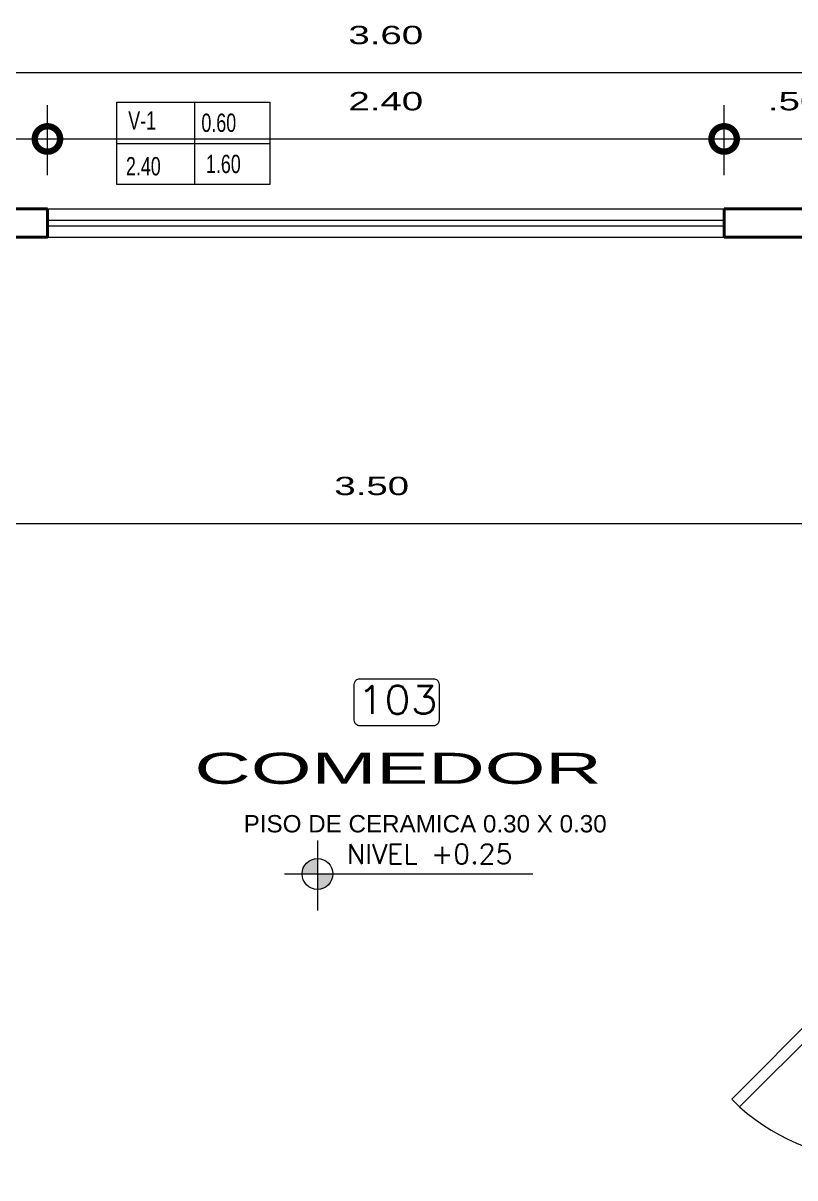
# Model space of a CAD drawing. Header units: inches. Extents: x 155.3 to 248.5, y 20.6 to 88.6.
# Drawn here: x 166.222 to 168.959, y 76.334 to 80.428 of the extents above; entities that cross this region are included whole.
import ezdxf
from ezdxf.enums import TextEntityAlignment as Align

# ---------------------------------------------------------------- set-up
doc = ezdxf.new("R2010")
doc.units = ezdxf.units.IN
doc.header["$MEASUREMENT"] = 0
doc.linetypes.add('CONTINUA', pattern=[0])
doc.linetypes.add('DASHEDX2', pattern=[38.1, 25.4, -12.7])
for name, color, linetype in [('COTAS', 252, 'Continuous'), ('MURO', 7, 'Continuous'), ('MURO BAJO', 144, 'Continuous'), ('PUERTAS', 23, 'Continuous'), ('TEXTOS PLANTA', 7, 'Continuous'), ('VENTANAS', 40, 'Continuous')]:
    doc.layers.add(name, color=color, linetype=linetype)
doc.styles.add('Celso', font='swissel.ttf', dxfattribs={"width": 1.5})
doc.styles.add('ROMANS', font='romans', dxfattribs={"width": 1.1, "height": 1})
doc.styles.get("Standard").update_dxf_attribs({"font": 'arial.ttf'})
doc.dimstyles.new('PLANTA 1-50', dxfattribs={"dimtxt": 0.065, "dimasz": 0.18, "dimexe": 0.12, "dimexo": 0.12, "dimgap": 0.1, "dimtad": 2, "dimzin": 4, "dimdsep": 46, "dimtxsty": 'Celso', "dimblk": 'DOTSMALL', "dimcen": 0.065, "dimdle": 0.05, "dimclrd": 14, "dimclre": 251, "dimclrt": 256, "dimaunit": 1, "dimadec": 4, "dimazin": 1, "dimtfac": 1, "dimtix": 1, "dimtmove": 0, "dimatfit": 3, "dimldrblk": 'DOTSMALL', "dimfxl": 1, "dimlwd": 9, "dimlwe": 9, "dimarcsym": 0})

# ---------------------------------------------------------------- blocks, each defined once
blk = doc.blocks.new('A$C14A71EE4')
at = {"color": 32, "lineweight": 0}
for p, q in [((0.5211, 0.8508), (0.5211, 0.9)), ((0.5211, 0.9), (0.6561, 0.9)), ((0.6561, 0.9), (0.6561, 0.8508)), ((0.5886, 0.8637), (0, 0.2751)), ((0.6203, 0.8321), (0.0316, 0.2434)), ((0.5528, 0.8508), (0.5211, 0.8508)), ((0.5528, 0.8687), (0.6244, 0.8687)), ((0.5528, 0.8687), (0.5528, 0.8508)), ((0.5886, 0.8637), (0.5886, 0.8687)), ((0.6244, 0.8687), (0.6244, 0.8508)), ((0.6244, 0.8508), (0.6561, 0.8508)), ((0, 0.2751), (0.0316, 0.2434)), ((0.5211, 0), (0.5211, 0.0313)), ((0.5211, 0.0313), (0.6561, 0.0313)), ((0.5211, 0), (0.6561, 0)), ((0.6561, 0.0313), (0.6561, 0))]:
    blk.add_line(p, q, dxfattribs=at)
at = {"color": 32, "lineweight": 0, "ltscale": 0.005}
blk.add_line((0.5886, 0.8637), (0.6203, 0.8321), dxfattribs=at)
at = {"color": 8, "linetype": 'DASHEDX2', "lineweight": 0, "ltscale": 0.005}
for p, q in [((0.6203, 0.8321), (1.179, 0.2734)), ((0.5851, 0.7969), (1.1425, 0.2395))]:
    blk.add_line(p, q, dxfattribs=at)
at = {"linetype": 'DASHEDX2', "lineweight": 0, "ltscale": 0.005}
blk.add_line((1.179, 0.2734), (1.1425, 0.2395), dxfattribs=at)
at = {"lineweight": 0, "ltscale": 0.005}
blk.add_ellipse((0.5893, 0.8705), major_axis=(-0.7409, 0.394), ratio=1, start_param=1.332566, end_param=2.779319, dxfattribs=at)
blk = doc.blocks.new('_DotSmall')
at = {"color": 0, "linetype": 'ByBlock', "lineweight": 0, "const_width": 0.5}
blk.add_lwpolyline([(-0.0625, 0, 1), (0.0625, 0, 1)], format="xyb", close=True, dxfattribs=at)
blk = doc.blocks.new('*D58')
at = {"layer": 'COTAS', "color": 251, "linetype": 'CONTINUA', "lineweight": 9, "transparency": 16777216}
blk.add_line((165.7084, 79.8889), (165.7084, 80.1369), dxfattribs=at)
at = {"layer": 'COTAS', "color": 251, "linetype": 'Continuous', "lineweight": 9, "transparency": 16777216}
blk.add_line((166.3084, 79.8889), (166.3084, 80.1369), dxfattribs=at)
at = {"layer": 'COTAS', "color": 14, "linetype": 'CONTINUA', "lineweight": 9, "transparency": 16777216}
blk.add_line((165.6584, 80.0169), (166.3584, 80.0169), dxfattribs=at)
at = {"layer": 'Defpoints', "color": 0, "lineweight": 0, "transparency": 16777216}
for p in [(166.3084, 80.0169), (165.7084, 79.7689), (166.3084, 79.7689)]:
    blk.add_point(p, dxfattribs=at)
at = {"layer": 'COTAS', "color": 14, "lineweight": 9, "transparency": 16777216, "xscale": 0.18, "yscale": 0.18, "zscale": 0.18, "rotation": 180}
blk.add_blockref('_DotSmall', (165.7084, 80.0169), dxfattribs=at)
at = {"layer": 'COTAS', "color": 14, "lineweight": 9, "transparency": 16777216, "xscale": 0.18, "yscale": 0.18, "zscale": 0.18}
blk.add_blockref('_DotSmall', (166.3084, 80.0169), dxfattribs=at)
at = {"layer": 'COTAS', "lineweight": 0, "transparency": 16777216, "insert": (166.0084, 80.1503), "char_height": 0.065, "attachment_point": 5, "style": 'Celso'}
blk.add_mtext('.60', dxfattribs=at)
blk = doc.blocks.new('*D59')
at = {"layer": 'COTAS', "color": 251, "linetype": 'CONTINUA', "lineweight": 9, "transparency": 16777216}
blk.add_line((166.3084, 79.8889), (166.3084, 80.1369), dxfattribs=at)
at = {"layer": 'COTAS', "color": 251, "linetype": 'Continuous', "lineweight": 9, "transparency": 16777216}
blk.add_line((168.7084, 79.8889), (168.7084, 80.1369), dxfattribs=at)
at = {"layer": 'COTAS', "color": 14, "linetype": 'CONTINUA', "lineweight": 9, "transparency": 16777216}
blk.add_line((166.2584, 80.0169), (168.7584, 80.0169), dxfattribs=at)
at = {"layer": 'Defpoints', "color": 0, "lineweight": 0, "transparency": 16777216}
for p in [(168.7084, 80.0169), (166.3084, 79.7689), (168.7084, 79.7689)]:
    blk.add_point(p, dxfattribs=at)
at = {"layer": 'COTAS', "color": 14, "lineweight": 9, "transparency": 16777216, "xscale": 0.18, "yscale": 0.18, "zscale": 0.18, "rotation": 180}
blk.add_blockref('_DotSmall', (166.3084, 80.0169), dxfattribs=at)
at = {"layer": 'COTAS', "color": 14, "lineweight": 9, "transparency": 16777216, "xscale": 0.18, "yscale": 0.18, "zscale": 0.18}
blk.add_blockref('_DotSmall', (168.7084, 80.0169), dxfattribs=at)
at = {"layer": 'COTAS', "lineweight": 0, "transparency": 16777216, "insert": (167.5084, 80.1503), "char_height": 0.065, "attachment_point": 5, "style": 'Celso'}
blk.add_mtext('2.40', dxfattribs=at)
blk = doc.blocks.new('*D60')
at = {"layer": 'COTAS', "color": 251, "linetype": 'CONTINUA', "lineweight": 9, "transparency": 16777216}
blk.add_line((168.7084, 79.8889), (168.7084, 80.1369), dxfattribs=at)
at = {"layer": 'COTAS', "color": 251, "linetype": 'Continuous', "lineweight": 9, "transparency": 16777216}
blk.add_line((169.2084, 79.7889), (169.2084, 80.1369), dxfattribs=at)
at = {"layer": 'COTAS', "color": 14, "linetype": 'CONTINUA', "lineweight": 9, "transparency": 16777216}
blk.add_line((168.6584, 80.0169), (169.2584, 80.0169), dxfattribs=at)
at = {"layer": 'Defpoints', "color": 0, "lineweight": 0, "transparency": 16777216}
for p in [(169.2084, 80.0169), (168.7084, 79.7689), (169.2084, 79.6689)]:
    blk.add_point(p, dxfattribs=at)
at = {"layer": 'COTAS', "color": 14, "lineweight": 9, "transparency": 16777216, "xscale": 0.18, "yscale": 0.18, "zscale": 0.18, "rotation": 180}
blk.add_blockref('_DotSmall', (168.7084, 80.0169), dxfattribs=at)
at = {"layer": 'COTAS', "color": 14, "lineweight": 9, "transparency": 16777216, "xscale": 0.18, "yscale": 0.18, "zscale": 0.18}
blk.add_blockref('_DotSmall', (169.2084, 80.0169), dxfattribs=at)
at = {"layer": 'COTAS', "lineweight": 0, "transparency": 16777216, "insert": (168.9584, 80.1503), "char_height": 0.065, "attachment_point": 5, "style": 'Celso'}
blk.add_mtext('.50', dxfattribs=at)
blk = doc.blocks.new('*D86')
at = {"layer": 'COTAS', "color": 251, "linetype": 'Continuous', "lineweight": 9, "transparency": 16777216}
blk.add_line((165.7084, 79.8889), (165.7084, 80.3716), dxfattribs=at)
at = {"layer": 'COTAS', "color": 251, "linetype": 'CONTINUA', "lineweight": 9, "transparency": 16777216}
blk.add_line((169.3084, 79.8889), (169.3084, 80.3716), dxfattribs=at)
at = {"layer": 'COTAS', "color": 14, "linetype": 'CONTINUA', "lineweight": 9, "transparency": 16777216}
blk.add_line((169.3584, 80.2516), (165.6584, 80.2516), dxfattribs=at)
at = {"layer": 'Defpoints', "color": 0, "lineweight": 0, "transparency": 16777216}
for p in [(165.7084, 80.2516), (165.7084, 79.7689), (169.3084, 79.7689)]:
    blk.add_point(p, dxfattribs=at)
at = {"layer": 'COTAS', "color": 14, "lineweight": 9, "transparency": 16777216, "xscale": 0.18, "yscale": 0.18, "zscale": 0.18, "rotation": 180}
blk.add_blockref('_DotSmall', (165.7084, 80.2516), dxfattribs=at)
at = {"layer": 'COTAS', "color": 14, "lineweight": 9, "transparency": 16777216, "xscale": 0.18, "yscale": 0.18, "zscale": 0.18}
blk.add_blockref('_DotSmall', (169.3084, 80.2516), dxfattribs=at)
at = {"layer": 'COTAS', "lineweight": 0, "transparency": 16777216, "insert": (167.5084, 80.3849), "char_height": 0.065, "attachment_point": 5, "style": 'Celso'}
blk.add_mtext('3.60', dxfattribs=at)
blk = doc.blocks.new('*D244')
at = {"layer": 'COTAS', "color": 251, "linetype": 'Continuous', "lineweight": 9, "transparency": 16777216}
blk.add_line((165.7084, 78.5389), (165.7084, 78.7729), dxfattribs=at)
at = {"layer": 'COTAS', "color": 251, "linetype": 'CONTINUA', "lineweight": 9, "transparency": 16777216}
blk.add_line((169.2084, 78.5389), (169.2084, 78.7729), dxfattribs=at)
at = {"layer": 'COTAS', "color": 14, "linetype": 'CONTINUA', "lineweight": 9, "transparency": 16777216}
blk.add_line((169.2584, 78.6529), (165.6584, 78.6529), dxfattribs=at)
at = {"layer": 'Defpoints', "color": 0, "lineweight": 0, "transparency": 16777216}
for p in [(165.7084, 78.6529), (165.7084, 78.4189), (169.2084, 78.4189)]:
    blk.add_point(p, dxfattribs=at)
at = {"layer": 'COTAS', "color": 14, "lineweight": 9, "transparency": 16777216, "xscale": 0.18, "yscale": 0.18, "zscale": 0.18, "rotation": 180}
blk.add_blockref('_DotSmall', (165.7084, 78.6529), dxfattribs=at)
at = {"layer": 'COTAS', "color": 14, "lineweight": 9, "transparency": 16777216, "xscale": 0.18, "yscale": 0.18, "zscale": 0.18}
blk.add_blockref('_DotSmall', (169.2084, 78.6529), dxfattribs=at)
at = {"layer": 'COTAS', "lineweight": 0, "transparency": 16777216, "insert": (167.4584, 78.7863), "char_height": 0.065, "attachment_point": 5, "style": 'Celso'}
blk.add_mtext('3.50', dxfattribs=at)

msp = doc.modelspace()

# ---------------------------------------------------------------- hatches: boundary and pattern name
at = {"layer": 'TEXTOS PLANTA', "lineweight": 9}
h = msp.add_hatch(color=7, dxfattribs=at)
h.paths.add_polyline_path([(167.2114, 77.4113), (167.2661, 77.4113), (167.2661, 77.466, 0.414214)])
h.paths.add_polyline_path([(167.2661, 77.4113), (167.2661, 77.3567, 0.414214), (167.3207, 77.4113)])

# ---------------------------------------------------------------- linework, layer by layer
at = {"layer": 'MURO', "color": 7, "lineweight": 40}
for p, q in [((166.3084, 79.7689), (165.7084, 79.7689)), ((166.3084, 79.6689), (166.3084, 79.7689)), ((168.7084, 79.6689), (168.7084, 79.7689)), ((168.7084, 79.7689), (169.3084, 79.7689)), ((166.3084, 79.6689), (165.7084, 79.6689)), ((168.7084, 79.6689), (169.2084, 79.6689))]:
    msp.add_line(p, q, dxfattribs=at)
at = {"layer": 'MURO BAJO', "lineweight": 15}
for p, q in [((166.3084, 79.7689), (168.7084, 79.7689)), ((166.3084, 79.6689), (168.7084, 79.6689))]:
    msp.add_line(p, q, dxfattribs=at)
at = {"layer": 'TEXTOS PLANTA', "color": 7, "lineweight": 9}
for p, q in [((167.2661, 77.5302), (167.2661, 77.282)), ((167.1489, 77.4113), (168.0303, 77.4113))]:
    msp.add_line(p, q, dxfattribs=at)
for points in [[(166.5544, 80.1473), (167.0976, 80.1473), (167.0976, 79.8554), (166.5544, 79.8554), (166.5544, 80.1473)], [(166.8301, 80.1473), (166.8301, 79.8554)], [(166.5544, 80.0013), (167.0976, 80.0013)]]:
    msp.add_lwpolyline(points, dxfattribs=at)
msp.add_lwpolyline([(167.4167, 78.1034), (167.6773, 78.1034, -0.414214), (167.6973, 78.0834), (167.6973, 77.956, -0.414214), (167.6773, 77.936), (167.4167, 77.936, -0.414214), (167.3967, 77.956), (167.3967, 78.0834, -0.414214)], format="xyb", close=True, dxfattribs=at)
msp.add_circle((167.2661, 77.4113), 0.0546, dxfattribs=at)
at = {"layer": 'VENTANAS', "lineweight": 20}
for p, q in [((166.3084, 79.7289), (168.7084, 79.7289)), ((166.3084, 79.7089), (168.7084, 79.7089))]:
    msp.add_line(p, q, dxfattribs=at)

# ---------------------------------------------------------------- block references
at = {"layer": 'PUERTAS', "lineweight": 0, "xscale": 0.8888888888888801, "yscale": 0.8888888888888801, "zscale": 0.8888888888888801}
msp.add_blockref('A$C14A71EE4', (168.7352, 76.3689), dxfattribs=at)

# ---------------------------------------------------------------- texts
at = {"layer": 'TEXTOS PLANTA', "color": 7, "lineweight": 9}
for s, height, width, p in [('V-1', 0.06486, 0.7, (166.5949, 80.05)), ('0.60', 0.06486, 0.7, (166.8544, 80.0419)), ('2.40', 0.06486, 0.7, (166.5868, 79.8878)), ('1.60', 0.06486, 0.7, (166.8706, 79.8959)), ('COMEDOR', 0.11, 1.8, (166.8299, 77.7308))]:
    msp.add_text(s, height=height, dxfattribs=dict(at, width=width)).set_placement(p)
at = {"layer": 'TEXTOS PLANTA', "color": 7, "lineweight": 9, "style": 'ROMANS', "width": 1.1}
msp.add_text('103', height=0.1, dxfattribs=at).set_placement((167.5499, 78.0285), align=Align.MIDDLE_CENTER)
at = {"layer": 'TEXTOS PLANTA', "color": 7, "lineweight": 9}
msp.add_text('PISO DE CERAMICA 0.30 X 0.30', height=0.061427, dxfattribs=at).set_placement((167.0043, 77.5586))
at = {"layer": 'TEXTOS PLANTA', "color": 7, "lineweight": 9, "style": 'ROMANS'}
msp.add_text('NIVEL +0.25', height=0.07, dxfattribs=at).set_placement((167.3696, 77.4473))

# ---------------------------------------------------------------- dimensions: what is measured, and where the dimension line sits
at = {"layer": 'COTAS', "lineweight": 0}
for base, p1, p2, picture, middle in [((165.7084, 80.2516), (169.3084, 79.7689), (165.7084, 79.7689), '*D86', (167.5084, 80.3849)), ((166.3084, 80.0169), (165.7084, 79.7689), (166.3084, 79.7689), '*D58', (166.0084, 80.1503)), ((165.7084, 78.6529), (169.2084, 78.4189), (165.7084, 78.4189), '*D244', (167.4584, 78.7863))]:
    dim = msp.add_linear_dim(base=base, p1=p1, p2=p2, dimstyle='PLANTA 1-50', dxfattribs=at)
    dim.commit()
    dim.dimension.update_dxf_attribs({"geometry": picture, "text_midpoint": middle})
for base, p1, p2, picture, middle in [((168.7084, 80.0169), (166.3084, 79.7689), (168.7084, 79.7689), '*D59', (167.5084, 80.1503)), ((169.2084, 80.0169), (168.7084, 79.7689), (169.2084, 79.6689), '*D60', (168.9584, 80.1503))]:
    dim = msp.add_linear_dim(base=base, p1=p1, p2=p2, dimstyle='PLANTA 1-50', override={"dimtmove": 1}, dxfattribs=at)
    dim.commit()
    dim.dimension.update_dxf_attribs({"geometry": picture, "text_midpoint": middle})

doc.saveas('drawing.dxf')
